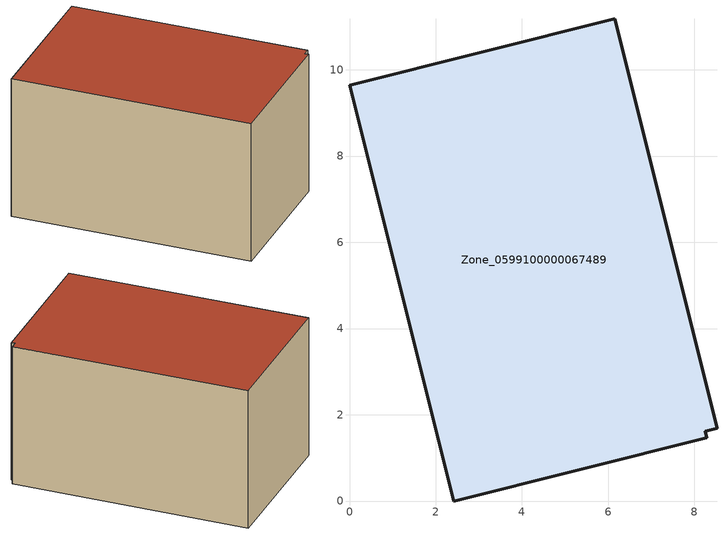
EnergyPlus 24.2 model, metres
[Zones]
Zone_0599100000067489
 floor ground (C_G): 8.52,1.69 8.25,1.62 8.28,1.47 2.42,0 0,9.64 6.15,11.18 z0
 wall outside (C_F): 8.52,1.69 6.15,11.18 0,9.64 2.42,0 8.28,1.47 8.25,1.62 8.52,1.69 z0:6.01
 roof outside (C_R): 8.25,1.62 8.52,1.69 6.15,11.18 0,9.64 2.42,0 8.28,1.47 z6.01
[BUILDING]
Pand.0599100000067489: North Axis=0; Terrain=City; Loads Convergence Tolerance Value=0.04; Temperature Convergence Tolerance Value=0.4; Solar Distribution=FullExterior; Maximum Number of Warmup Days=25; Minimum Number of Warmup Days=1
[Site:Location]
Rotterdam.The.Hague.AP_ZH_NLD Design_Conditions: Latitude=51.96; Longitude=4.45; Time Zone=1; Elevation=-4.5
[SITE:GROUNDTEMPERATURE:BUILDINGSURFACE]
18, 18, 18, 18, 18, 18, 18, 18, 18, 18, 18, 18
[MATERIAL] Thermal Absorptance=0.9; Solar Absorptance=0.7; Visible Absorptance=0.7
Name | Roughness | Thickness | Conductivity | Density | Specific Heat
G.TI.1946-1964 | MediumSmooth | 0.15 | 1 | 540 | 1210
F.TI.1946-1964 | Rough | 0.3 | 0.857143 | 1920 | 840
R.TI.1946-1964 | MediumRough | 0.2 | 0.277778 | 1500 | 1000
[CONSTRUCTION]
C_G: G.TI.1946-1964
C_F: F.TI.1946-1964
C_R: R.TI.1946-1964
[ZONE]
Zone_0599100000067489: Type=1; Multiplier=1; Ceiling Height=Autocalculate; Volume=Autocalculate; Floor Area=autocalculate; Part of Total Floor Area=Yes
[ZONEINFILTRATION:DESIGNFLOWRATE]
Infil_Zone_0599100000067489: Zone or ZoneList or Space or SpaceList=Zone_0599100000067489; Schedule=AlwaysOn; Design Flow Rate Calculation Method=Flow/Area; Flow Rate per Floor Area=0.003; Constant Term Coefficient=1; Temperature Term Coefficient=0; Velocity Term Coefficient=0; Velocity Squared Term Coefficient=0
[HVACTEMPLATE:ZONE:IDEALLOADSAIRSYSTEM]
Zone_0599100000067489: Maximum Heating Supply Air Temperature=50; Minimum Cooling Supply Air Temperature=13; Maximum Heating Supply Air Humidity Ratio=0.0156; Minimum Cooling Supply Air Humidity Ratio=0.0077; Heating Limit=NoLimit; Cooling Limit=NoLimit; Dehumidification Control Type=ConstantSensibleHeatRatio; Cooling Sensible Heat Ratio=0.7; Dehumidification Setpoint=60; Humidification Control Type=None; Humidification Setpoint=30; Outdoor Air Method=None; Outdoor Air Flow Rate per Person=0.00944; Outdoor Air Flow Rate per Zone Floor Area=0; Outdoor Air Flow Rate per Zone=0; Demand Controlled Ventilation Type=None; Outdoor Air Economizer Type=NoEconomizer; Heat Recovery Type=None; Sensible Heat Recovery Effectiveness=0.7; Latent Heat Recovery Effectiveness=0.65
[ZONECONTROL:THERMOSTAT]
ThermostatControl_Zone_0599100000067489: Zone or ZoneList=Zone_0599100000067489; Control Type Schedule=DualSetpointControlType; Control 1=Thermostat_Zone_0599100000067489; Temperature Difference Between Cutout And Setpoint=0
[THERMOSTATSETPOINT:DUALSETPOINT]
Thermostat_Zone_0599100000067489: Heating Setpoint Temperature Schedule=HeatingSetpoint_Zone_0599100000067489; Cooling Setpoint Temperature Schedule=CoolingSetpoint_Zone_0599100000067489
[SCHEDULE:COMPACT]
HeatingSetpoint_Zone_0599100000067489: Through: 12/31, For: AllDays, Until: 24:00, 21
CoolingSetpoint_Zone_0599100000067489: Through: 12/31, For: AllDays, Until: 24:00, 24
DualSetpointControlType: Through: 12/31, For: AllDays, Until: 24:00, 4
AlwaysOn: Through: 12/31, For: AllDays, Until: 24:00, 1
